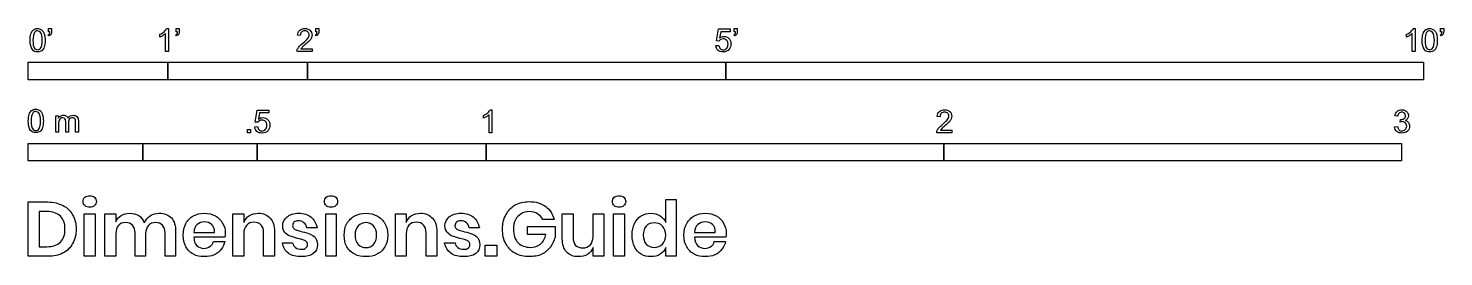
# Model space of a CAD drawing. Header units: millimetres. Extents: x 0 to 183, y -1 to 139.
# Drawn here: x 0.184 to 3.277, y 45.821 to 46.319 of the extents above; entities that cross this region are included whole.
import ezdxf

# ---------------------------------------------------------------- set-up
doc = ezdxf.new("R2010")
doc.units = ezdxf.units.MM
doc.layers.add('N-SYMB', color=7, linetype='Continuous', true_color=0x800040)
doc.layers.add('X-DIMENSIONS.GUIDE', color=7, linetype='Continuous', true_color=0x800080)

msp = doc.modelspace()

# ---------------------------------------------------------------- linework, layer by layer
at = {"layer": 'N-SYMB'}
for points in [[(0.2295, 46.302), (0.2279, 46.3044)], [(0.2285, 46.3113), (0.2285, 46.3185), (0.2352, 46.3185), (0.2352, 46.3128)], [(0.2316, 46.3113), (0.2285, 46.3113)], [(0.472, 46.2996), (0.472, 46.3056)], [(0.4904, 46.2679), (0.4843, 46.2679), (0.4843, 46.3071)], [(0.4864, 46.3182), (0.4904, 46.3182), (0.4904, 46.2679)], [(0.5084, 46.302), (0.5069, 46.3044)], [(0.5075, 46.3113), (0.5075, 46.3185), (0.5142, 46.3185), (0.5142, 46.3128)], [(0.5105, 46.3113), (0.5075, 46.3113)], [(0.7786, 46.3029), (0.7723, 46.3035)], [(0.8132, 46.302), (0.8117, 46.3044)], [(0.8123, 46.3113), (0.8123, 46.3185), (0.819, 46.3185), (0.819, 46.3128)], [(0.8153, 46.3113), (0.8123, 46.3113)], [(1.6933, 46.2908), (1.6876, 46.2914), (1.6924, 46.3173), (1.7174, 46.3173), (1.7174, 46.3113), (1.6972, 46.3113), (1.6945, 46.2978)], [(1.7276, 46.302), (1.7261, 46.3044)], [(1.7267, 46.3113), (1.7267, 46.3185), (1.7334, 46.3185), (1.7334, 46.3128)], [(1.7297, 46.3113), (1.7267, 46.3113)], [(3.1956, 46.2996), (3.1956, 46.3056)], [(3.214, 46.2679), (3.208, 46.2679), (3.208, 46.3071)], [(3.2101, 46.3182), (3.214, 46.3182), (3.214, 46.2679)], [(3.2709, 46.302), (3.2694, 46.3044)], [(3.27, 46.3113), (3.27, 46.3185), (3.2766, 46.3185), (3.2766, 46.3128)], [(3.2733, 46.3113), (3.27, 46.3113)], [(0.8042, 46.2737), (0.8042, 46.2679), (0.7714, 46.2679)], [(0.7798, 46.2737), (0.8042, 46.2737)], [(1.6864, 46.2809), (1.693, 46.2815)], [(0.6859, 46.1139), (0.6798, 46.1145), (0.6847, 46.1404), (0.7097, 46.1404), (0.7097, 46.1344), (0.6898, 46.1344), (0.6871, 46.1208)], [(1.1934, 46.1413), (1.1973, 46.1413), (1.1973, 46.091)], [(0.2446, 46.0921), (0.2446, 46.1283), (0.25, 46.1283), (0.25, 46.1231)], [(0.2506, 46.1108), (0.2506, 46.0921), (0.2446, 46.0921)], [(0.2723, 46.1132), (0.2723, 46.0921), (0.266, 46.0921), (0.266, 46.1156)], [(0.2937, 46.1168), (0.2937, 46.0921), (0.2877, 46.0921), (0.2877, 46.1147)], [(1.1789, 46.1227), (1.1789, 46.1287)], [(1.1973, 46.091), (1.1913, 46.091), (1.1913, 46.1302)], [(2.1762, 46.126), (2.1699, 46.1266)], [(3.1762, 46.1272), (3.1699, 46.1281)], [(3.1816, 46.1145), (3.1822, 46.1199)], [(0.6789, 46.104), (0.6853, 46.1046)], [(2.2018, 46.0967), (2.2018, 46.091), (2.169, 46.091)], [(2.1774, 46.0967), (2.2018, 46.0967)], [(3.1693, 46.104), (3.1756, 46.1049)]]:
    msp.add_lwpolyline(points, dxfattribs=at)
for points in [[(0.1844, 46.2066), (0.1844, 46.2447), (0.4892, 46.2447), (0.4892, 46.2066)], [(0.4892, 46.2066), (0.4892, 46.2447), (0.794, 46.2447), (0.794, 46.2066)], [(0.794, 46.2066), (0.794, 46.2447), (1.7084, 46.2447), (1.7084, 46.2066)], [(1.7084, 46.2066), (1.7084, 46.2447), (3.2324, 46.2447), (3.2324, 46.2066)], [(0.663, 46.091), (0.663, 46.098), (0.6699, 46.098), (0.6699, 46.091)], [(0.1844, 46.0297), (0.1844, 46.0678), (0.4344, 46.0678), (0.4344, 46.0297)], [(0.4344, 46.0297), (0.4344, 46.0678), (0.6844, 46.0678), (0.6844, 46.0297)], [(0.6844, 46.0297), (0.6844, 46.0678), (1.1844, 46.0678), (1.1844, 46.0297)], [(1.1844, 46.0297), (1.1844, 46.0678), (2.1844, 46.0678), (2.1844, 46.0297)], [(2.1844, 46.0297), (2.1844, 46.0678), (3.1844, 46.0678), (3.1844, 46.0297)]]:
    msp.add_lwpolyline(points, close=True, dxfattribs=at)
for points in [[(0.1882, 46.2926), (0.1882, 46.2984), (0.1888, 46.3032), (0.19, 46.3068)], [(0.1933, 46.2722), (0.19, 46.2764), (0.1882, 46.283), (0.1882, 46.2926)], [(0.19, 46.3068), (0.1912, 46.3104), (0.193, 46.3131), (0.1954, 46.3152)], [(0.1978, 46.3095), (0.1957, 46.3065), (0.1945, 46.3008), (0.1945, 46.2926)], [(0.1945, 46.2926), (0.1945, 46.2842), (0.1954, 46.2788), (0.1975, 46.2761)], [(0.1954, 46.3152), (0.1978, 46.317), (0.2008, 46.3182), (0.2045, 46.3182)], [(0.2045, 46.3131), (0.2017, 46.3131), (0.1993, 46.3119), (0.1978, 46.3095)], [(0.2045, 46.3182), (0.2072, 46.3182), (0.2096, 46.3176), (0.2117, 46.3164)], [(0.2117, 46.3089), (0.2099, 46.3116), (0.2075, 46.3131), (0.2045, 46.3131)], [(0.2117, 46.3164), (0.2138, 46.3155), (0.2153, 46.3137), (0.2168, 46.3119)], [(0.2147, 46.2926), (0.2147, 46.3008), (0.2135, 46.3062), (0.2117, 46.3089)], [(0.2117, 46.2761), (0.2135, 46.2788), (0.2147, 46.2842), (0.2147, 46.2926)], [(0.2168, 46.3119), (0.218, 46.3098), (0.2189, 46.3074), (0.2198, 46.3044)], [(0.221, 46.2926), (0.221, 46.2866), (0.2204, 46.2818), (0.2192, 46.2782)], [(0.2198, 46.3044), (0.2204, 46.3014), (0.221, 46.2975), (0.221, 46.2926)], [(0.2279, 46.3044), (0.2292, 46.305), (0.2301, 46.3056), (0.2307, 46.3068)], [(0.234, 46.3062), (0.2331, 46.3044), (0.2316, 46.3029), (0.2295, 46.302)], [(0.2307, 46.3068), (0.2313, 46.308), (0.2316, 46.3095), (0.2316, 46.3113)], [(0.2352, 46.3128), (0.2352, 46.3098), (0.2349, 46.3074), (0.234, 46.3062)], [(0.472, 46.3056), (0.4753, 46.3071), (0.4783, 46.3092), (0.481, 46.3113)], [(0.4783, 46.3029), (0.4759, 46.3014), (0.4738, 46.3002), (0.472, 46.2996)], [(0.4843, 46.3071), (0.4828, 46.3056), (0.4807, 46.3041), (0.4783, 46.3029)], [(0.481, 46.3113), (0.4834, 46.3137), (0.4852, 46.3158), (0.4864, 46.3182)], [(0.5069, 46.3044), (0.5081, 46.305), (0.509, 46.3056), (0.5096, 46.3068)], [(0.513, 46.3062), (0.512, 46.3044), (0.5105, 46.3029), (0.5084, 46.302)], [(0.5096, 46.3068), (0.5102, 46.308), (0.5105, 46.3095), (0.5105, 46.3113)], [(0.5142, 46.3128), (0.5142, 46.3098), (0.5139, 46.3074), (0.513, 46.3062)], [(0.7723, 46.3035), (0.7729, 46.3083), (0.7744, 46.3119), (0.7774, 46.3143)], [(0.7774, 46.3143), (0.7801, 46.3167), (0.784, 46.3182), (0.7885, 46.3182)], [(0.7813, 46.3104), (0.7795, 46.3086), (0.7786, 46.3062), (0.7786, 46.3029)], [(0.7885, 46.3131), (0.7855, 46.3131), (0.7831, 46.3122), (0.7813, 46.3104)], [(0.784, 46.2863), (0.7894, 46.2908), (0.7931, 46.2944), (0.7952, 46.2969)], [(0.7885, 46.3182), (0.7934, 46.3182), (0.7973, 46.3167), (0.8, 46.314)], [(0.7955, 46.3104), (0.7937, 46.3122), (0.7912, 46.3131), (0.7885, 46.3131)], [(0.7991, 46.292), (0.797, 46.2899), (0.794, 46.2872), (0.7894, 46.2833)], [(0.7952, 46.2969), (0.797, 46.2996), (0.7979, 46.302), (0.7979, 46.3044)], [(0.7979, 46.3044), (0.7979, 46.3068), (0.797, 46.3089), (0.7955, 46.3104)], [(0.803, 46.2984), (0.8021, 46.2963), (0.8009, 46.2944), (0.7991, 46.292)], [(0.8, 46.314), (0.803, 46.3113), (0.8042, 46.308), (0.8042, 46.3041)], [(0.8042, 46.3041), (0.8042, 46.3023), (0.8039, 46.3002), (0.803, 46.2984)], [(0.8117, 46.3044), (0.8129, 46.305), (0.8138, 46.3056), (0.8144, 46.3068)], [(0.8178, 46.3062), (0.8168, 46.3044), (0.8153, 46.3029), (0.8132, 46.302)], [(0.8144, 46.3068), (0.815, 46.308), (0.8153, 46.3095), (0.8153, 46.3113)], [(0.819, 46.3128), (0.819, 46.3098), (0.8187, 46.3074), (0.8178, 46.3062)], [(1.6969, 46.2941), (1.6954, 46.2932), (1.6942, 46.292), (1.6933, 46.2908)], [(1.6945, 46.2978), (1.6975, 46.2999), (1.7008, 46.3011), (1.7041, 46.3011)], [(1.7023, 46.2957), (1.7005, 46.2957), (1.6987, 46.2951), (1.6969, 46.2941)], [(1.7102, 46.2926), (1.7081, 46.2944), (1.7056, 46.2957), (1.7023, 46.2957)], [(1.7041, 46.3011), (1.7084, 46.3011), (1.712, 46.2996), (1.715, 46.2966)], [(1.7132, 46.2842), (1.7132, 46.2878), (1.712, 46.2905), (1.7102, 46.2926)], [(1.715, 46.2966), (1.718, 46.2935), (1.7195, 46.2896), (1.7195, 46.2848)], [(1.7261, 46.3044), (1.7273, 46.305), (1.7282, 46.3056), (1.7288, 46.3068)], [(1.7322, 46.3062), (1.7312, 46.3044), (1.7297, 46.3029), (1.7276, 46.302)], [(1.7288, 46.3068), (1.7294, 46.308), (1.7297, 46.3095), (1.7297, 46.3113)], [(1.7334, 46.3128), (1.7334, 46.3098), (1.7331, 46.3074), (1.7322, 46.3062)], [(3.1956, 46.3056), (3.1989, 46.3071), (3.2019, 46.3092), (3.2046, 46.3113)], [(3.2019, 46.3029), (3.1995, 46.3014), (3.1974, 46.3002), (3.1956, 46.2996)], [(3.208, 46.3071), (3.2065, 46.3056), (3.2043, 46.3041), (3.2019, 46.3029)], [(3.2046, 46.3113), (3.2071, 46.3137), (3.2089, 46.3158), (3.2101, 46.3182)], [(3.2296, 46.2926), (3.2296, 46.2984), (3.2302, 46.3032), (3.2315, 46.3068)], [(3.2348, 46.2722), (3.2315, 46.2764), (3.2296, 46.283), (3.2296, 46.2926)], [(3.2315, 46.3068), (3.233, 46.3104), (3.2348, 46.3131), (3.2372, 46.3152)], [(3.2393, 46.3095), (3.2372, 46.3065), (3.236, 46.3008), (3.236, 46.2926)], [(3.236, 46.2926), (3.236, 46.2842), (3.2372, 46.2788), (3.239, 46.2761)], [(3.2372, 46.3152), (3.2393, 46.317), (3.2426, 46.3182), (3.2462, 46.3182)], [(3.2459, 46.3131), (3.2432, 46.3131), (3.2411, 46.3119), (3.2393, 46.3095)], [(3.2531, 46.3089), (3.2513, 46.3116), (3.2489, 46.3131), (3.2459, 46.3131)], [(3.2462, 46.3182), (3.2489, 46.3182), (3.251, 46.3176), (3.2531, 46.3164)], [(3.2531, 46.3164), (3.2552, 46.3155), (3.2568, 46.3137), (3.2583, 46.3119)], [(3.2562, 46.2926), (3.2562, 46.3008), (3.2552, 46.3062), (3.2531, 46.3089)], [(3.2531, 46.2761), (3.2552, 46.2788), (3.2562, 46.2842), (3.2562, 46.2926)], [(3.2583, 46.3119), (3.2595, 46.3098), (3.2607, 46.3074), (3.2613, 46.3044)], [(3.2625, 46.2926), (3.2625, 46.2866), (3.2619, 46.2818), (3.2607, 46.2782)], [(3.2613, 46.3044), (3.2622, 46.3014), (3.2625, 46.2975), (3.2625, 46.2926)], [(3.2694, 46.3044), (3.2706, 46.305), (3.2715, 46.3056), (3.2721, 46.3068)], [(3.2754, 46.3062), (3.2745, 46.3044), (3.273, 46.3029), (3.2709, 46.302)], [(3.2721, 46.3068), (3.2727, 46.308), (3.2733, 46.3095), (3.2733, 46.3113)], [(3.2766, 46.3128), (3.2766, 46.3098), (3.2763, 46.3074), (3.2754, 46.3062)], [(0.2045, 46.2673), (0.1996, 46.2673), (0.196, 46.2685), (0.1933, 46.2722)], [(0.1975, 46.2761), (0.1993, 46.2734), (0.2017, 46.2719), (0.2045, 46.2719)], [(0.2045, 46.2719), (0.2075, 46.2719), (0.2099, 46.2734), (0.2117, 46.2761)], [(0.2138, 46.2697), (0.2114, 46.2679), (0.2084, 46.2673), (0.2045, 46.2673)], [(0.2192, 46.2782), (0.218, 46.2746), (0.2162, 46.2719), (0.2138, 46.2697)], [(0.7714, 46.2679), (0.7711, 46.2691), (0.7714, 46.2707), (0.772, 46.2722)], [(0.772, 46.2722), (0.7729, 46.2743), (0.7741, 46.2767), (0.7759, 46.2788)], [(0.7759, 46.2788), (0.778, 46.2809), (0.7804, 46.2833), (0.784, 46.2863)], [(0.7825, 46.277), (0.7813, 46.2761), (0.7804, 46.2749), (0.7798, 46.2737)], [(0.7894, 46.2833), (0.7858, 46.2803), (0.7834, 46.2782), (0.7825, 46.277)], [(1.6915, 46.2707), (1.6885, 46.2734), (1.687, 46.2767), (1.6864, 46.2809)], [(1.7026, 46.2673), (1.6978, 46.2673), (1.6942, 46.2682), (1.6915, 46.2707)], [(1.693, 46.2815), (1.6933, 46.2782), (1.6945, 46.2761), (1.6963, 46.2743)], [(1.6963, 46.2743), (1.6978, 46.2728), (1.6999, 46.2719), (1.7026, 46.2719)], [(1.7026, 46.2719), (1.7053, 46.2719), (1.7081, 46.2731), (1.7102, 46.2755)], [(1.7156, 46.2731), (1.7126, 46.2688), (1.7081, 46.2673), (1.7026, 46.2673)], [(1.7102, 46.2755), (1.712, 46.2776), (1.7132, 46.2806), (1.7132, 46.2842)], [(1.7195, 46.2848), (1.7195, 46.2803), (1.7183, 46.2764), (1.7156, 46.2731)], [(3.2462, 46.2673), (3.2414, 46.2673), (3.2375, 46.2685), (3.2348, 46.2722)], [(3.239, 46.2761), (3.2408, 46.2734), (3.2432, 46.2719), (3.2462, 46.2719)], [(3.2462, 46.2719), (3.2489, 46.2719), (3.2513, 46.2734), (3.2531, 46.2761)], [(3.2552, 46.2697), (3.2528, 46.2679), (3.2498, 46.2673), (3.2462, 46.2673)], [(3.2607, 46.2782), (3.2595, 46.2746), (3.2577, 46.2719), (3.2552, 46.2697)], [(0.1862, 46.131), (0.1874, 46.1346), (0.1892, 46.1373), (0.1916, 46.1394)], [(0.1916, 46.1394), (0.194, 46.1412), (0.197, 46.1424), (0.2006, 46.1424)], [(0.2006, 46.1373), (0.1979, 46.1373), (0.1955, 46.1361), (0.194, 46.1337)], [(0.2006, 46.1424), (0.2033, 46.1424), (0.2057, 46.1418), (0.2079, 46.1406)], [(0.2079, 46.1331), (0.206, 46.1358), (0.2036, 46.1373), (0.2006, 46.1373)], [(0.2079, 46.1406), (0.21, 46.1397), (0.2115, 46.1379), (0.213, 46.1361)], [(1.188, 46.1344), (1.1904, 46.1368), (1.1922, 46.1389), (1.1934, 46.1413)], [(2.1699, 46.1266), (2.1705, 46.1314), (2.172, 46.135), (2.175, 46.1374)], [(2.175, 46.1374), (2.1777, 46.1398), (2.1816, 46.1413), (2.1862, 46.1413)], [(2.1862, 46.1413), (2.191, 46.1413), (2.1949, 46.1398), (2.1976, 46.1371)], [(2.1976, 46.1371), (2.2006, 46.1344), (2.2018, 46.1311), (2.2018, 46.1272)], [(3.1699, 46.1281), (3.1708, 46.1323), (3.1723, 46.1356), (3.175, 46.1377)], [(3.175, 46.1377), (3.1777, 46.1401), (3.181, 46.1413), (3.185, 46.1413)], [(3.185, 46.1413), (3.1877, 46.1413), (3.1904, 46.1407), (3.1925, 46.1395)], [(3.1925, 46.1395), (3.1949, 46.1383), (3.1967, 46.1365), (3.1979, 46.1347)], [(0.1844, 46.1168), (0.1844, 46.1225), (0.185, 46.1274), (0.1862, 46.131)], [(0.1895, 46.0963), (0.1862, 46.1006), (0.1844, 46.1072), (0.1844, 46.1168)], [(0.194, 46.1337), (0.1919, 46.1307), (0.1907, 46.1249), (0.1907, 46.1168)], [(0.1907, 46.1168), (0.1907, 46.1084), (0.1916, 46.103), (0.1937, 46.1003)], [(0.2109, 46.1168), (0.2109, 46.1249), (0.2097, 46.1304), (0.2079, 46.1331)], [(0.2079, 46.1003), (0.2097, 46.103), (0.2109, 46.1084), (0.2109, 46.1168)], [(0.213, 46.1361), (0.2142, 46.134), (0.2151, 46.1316), (0.216, 46.1286)], [(0.2172, 46.1168), (0.2172, 46.1108), (0.2166, 46.106), (0.2154, 46.1024)], [(0.216, 46.1286), (0.2166, 46.1256), (0.2172, 46.1216), (0.2172, 46.1168)], [(0.25, 46.1231), (0.2512, 46.1249), (0.2527, 46.1265), (0.2545, 46.1274)], [(0.2515, 46.1183), (0.2509, 46.1165), (0.2506, 46.1141), (0.2506, 46.1108)], [(0.2548, 46.1222), (0.2533, 46.1213), (0.2524, 46.1201), (0.2515, 46.1183)], [(0.2545, 46.1274), (0.2563, 46.1286), (0.2585, 46.1292), (0.2609, 46.1292)], [(0.2597, 46.1237), (0.2579, 46.1237), (0.2563, 46.1234), (0.2548, 46.1222)], [(0.2645, 46.1216), (0.2636, 46.1231), (0.2618, 46.1237), (0.2597, 46.1237)], [(0.2609, 46.1292), (0.2636, 46.1292), (0.266, 46.1286), (0.2675, 46.1274)], [(0.266, 46.1156), (0.266, 46.1183), (0.2657, 46.1204), (0.2645, 46.1216)], [(0.2675, 46.1274), (0.2693, 46.1262), (0.2705, 46.1246), (0.2711, 46.1228)], [(0.2711, 46.1228), (0.2741, 46.1271), (0.2777, 46.1292), (0.2826, 46.1292)], [(0.2747, 46.1213), (0.2729, 46.1195), (0.2723, 46.1168), (0.2723, 46.1132)], [(0.281, 46.1237), (0.2786, 46.1237), (0.2765, 46.1228), (0.2747, 46.1213)], [(0.2847, 46.1228), (0.2838, 46.1234), (0.2826, 46.1237), (0.281, 46.1237)], [(0.2826, 46.1292), (0.2862, 46.1292), (0.2889, 46.128), (0.2907, 46.1262)], [(0.2871, 46.1201), (0.2865, 46.1213), (0.2859, 46.1222), (0.2847, 46.1228)], [(0.2877, 46.1147), (0.2877, 46.1174), (0.2874, 46.1189), (0.2871, 46.1201)], [(0.2907, 46.1262), (0.2928, 46.124), (0.2937, 46.121), (0.2937, 46.1168)], [(0.6895, 46.1172), (0.688, 46.1163), (0.6868, 46.1151), (0.6859, 46.1139)], [(0.6871, 46.1208), (0.6901, 46.123), (0.6931, 46.1242), (0.6964, 46.1242)], [(0.6949, 46.1187), (0.6928, 46.1187), (0.691, 46.1181), (0.6895, 46.1172)], [(0.7027, 46.1157), (0.7006, 46.1175), (0.6979, 46.1187), (0.6949, 46.1187)], [(0.6964, 46.1242), (0.7009, 46.1242), (0.7045, 46.1227), (0.7076, 46.1196)], [(0.7024, 46.0986), (0.7045, 46.1007), (0.7054, 46.1037), (0.7054, 46.1073)], [(0.7054, 46.1073), (0.7054, 46.1109), (0.7045, 46.1136), (0.7027, 46.1157)], [(0.7076, 46.1196), (0.7106, 46.1166), (0.7121, 46.1127), (0.7121, 46.1079)], [(0.7121, 46.1079), (0.7121, 46.1034), (0.7109, 46.0995), (0.7082, 46.0961)], [(1.1789, 46.1287), (1.1822, 46.1302), (1.1853, 46.1323), (1.188, 46.1344)], [(1.1853, 46.126), (1.1829, 46.1245), (1.1807, 46.1233), (1.1789, 46.1227)], [(1.1913, 46.1302), (1.1898, 46.1287), (1.1877, 46.1272), (1.1853, 46.126)], [(2.1735, 46.1019), (2.1756, 46.104), (2.178, 46.1064), (2.1816, 46.1094)], [(2.1789, 46.1335), (2.1771, 46.1317), (2.1762, 46.1293), (2.1762, 46.126)], [(2.1862, 46.1362), (2.1832, 46.1362), (2.1807, 46.1353), (2.1789, 46.1335)], [(2.1871, 46.1064), (2.1835, 46.1034), (2.181, 46.1013), (2.1801, 46.1001)], [(2.1816, 46.1094), (2.1871, 46.1139), (2.1907, 46.1175), (2.1928, 46.1199)], [(2.1931, 46.1335), (2.1913, 46.1353), (2.1889, 46.1362), (2.1862, 46.1362)], [(2.1967, 46.1151), (2.1946, 46.113), (2.1916, 46.1103), (2.1871, 46.1064)], [(2.1928, 46.1199), (2.1946, 46.1227), (2.1955, 46.1251), (2.1955, 46.1275)], [(2.1955, 46.1275), (2.1955, 46.1299), (2.1946, 46.132), (2.1931, 46.1335)], [(2.2006, 46.1214), (2.1997, 46.1193), (2.1985, 46.1175), (2.1967, 46.1151)], [(2.2018, 46.1272), (2.2018, 46.1254), (2.2015, 46.1233), (2.2006, 46.1214)], [(3.1792, 46.1338), (3.1777, 46.1323), (3.1765, 46.1302), (3.1762, 46.1272)], [(3.1853, 46.1362), (3.1829, 46.1362), (3.1807, 46.1353), (3.1792, 46.1338)], [(3.1859, 46.1154), (3.1847, 46.1154), (3.1832, 46.1151), (3.1816, 46.1145)], [(3.1822, 46.1199), (3.1826, 46.1199), (3.1829, 46.1199), (3.1832, 46.1199)], [(3.1832, 46.1199), (3.1859, 46.1199), (3.1883, 46.1205), (3.1904, 46.122)], [(3.191, 46.1338), (3.1895, 46.1353), (3.1877, 46.1362), (3.1853, 46.1362)], [(3.1928, 46.1124), (3.191, 46.1142), (3.1886, 46.1154), (3.1859, 46.1154)], [(3.1904, 46.122), (3.1925, 46.1233), (3.1934, 46.1254), (3.1934, 46.1284)], [(3.1934, 46.1284), (3.1934, 46.1305), (3.1925, 46.1323), (3.191, 46.1338)], [(3.1979, 46.1223), (3.1967, 46.1205), (3.1952, 46.119), (3.1928, 46.1181)], [(3.1928, 46.1181), (3.1958, 46.1172), (3.1982, 46.116), (3.1997, 46.1136)], [(3.1958, 46.1055), (3.1958, 46.1085), (3.1946, 46.1106), (3.1928, 46.1124)], [(3.1979, 46.1347), (3.1991, 46.1326), (3.1997, 46.1305), (3.1997, 46.1281)], [(3.1997, 46.1281), (3.1997, 46.126), (3.1991, 46.1242), (3.1979, 46.1223)], [(3.1997, 46.1136), (3.2012, 46.1115), (3.2021, 46.1088), (3.2021, 46.1058)], [(0.2006, 46.0915), (0.1958, 46.0915), (0.1922, 46.0927), (0.1895, 46.0963)], [(0.1937, 46.1003), (0.1955, 46.0975), (0.1979, 46.096), (0.2006, 46.096)], [(0.2006, 46.096), (0.2036, 46.096), (0.206, 46.0975), (0.2079, 46.1003)], [(0.21, 46.0939), (0.2076, 46.0921), (0.2045, 46.0915), (0.2006, 46.0915)], [(0.2154, 46.1024), (0.2142, 46.0987), (0.2124, 46.096), (0.21, 46.0939)], [(0.6838, 46.0937), (0.681, 46.0964), (0.6792, 46.0998), (0.6789, 46.104)], [(0.6949, 46.0904), (0.6904, 46.0904), (0.6868, 46.0913), (0.6838, 46.0937)], [(0.6853, 46.1046), (0.6859, 46.1013), (0.6868, 46.0992), (0.6886, 46.0973)], [(0.6886, 46.0973), (0.6904, 46.0958), (0.6925, 46.0949), (0.6949, 46.0949)], [(0.6949, 46.0949), (0.6979, 46.0949), (0.7003, 46.0961), (0.7024, 46.0986)], [(0.7082, 46.0961), (0.7048, 46.0919), (0.7006, 46.0904), (0.6949, 46.0904)], [(2.169, 46.091), (2.1687, 46.0922), (2.169, 46.0937), (2.1696, 46.0952)], [(2.1696, 46.0952), (2.1705, 46.0973), (2.1717, 46.0998), (2.1735, 46.1019)], [(2.1801, 46.1001), (2.1789, 46.0992), (2.178, 46.098), (2.1774, 46.0967)], [(3.1744, 46.094), (3.1714, 46.0964), (3.1699, 46.1001), (3.1693, 46.104)], [(3.1853, 46.0904), (3.181, 46.0904), (3.1771, 46.0913), (3.1744, 46.094)], [(3.1756, 46.1049), (3.1762, 46.1016), (3.1774, 46.0989), (3.1792, 46.0973)], [(3.1792, 46.0973), (3.1807, 46.0958), (3.1829, 46.0949), (3.1853, 46.0949)], [(3.1853, 46.0949), (3.1883, 46.0949), (3.1907, 46.0961), (3.1928, 46.098)], [(3.1973, 46.0946), (3.1943, 46.0916), (3.1901, 46.0904), (3.1853, 46.0904)], [(3.1928, 46.098), (3.1946, 46.1001), (3.1958, 46.1025), (3.1958, 46.1055)], [(3.2021, 46.1058), (3.2021, 46.1013), (3.2006, 46.0977), (3.1973, 46.0946)]]:
    msp.add_open_spline(points, degree=3, dxfattribs=at)
at = {"layer": 'X-DIMENSIONS.GUIDE'}
for points in [[(0.227, 45.8219), (0.1844, 45.8219), (0.1844, 45.9403), (0.227, 45.9403)], [(1.577, 45.8955), (1.577, 45.9454), (1.6001, 45.9454), (1.6001, 45.8219), (1.577, 45.8219), (1.577, 45.8407)], [(0.2248, 45.9194), (0.2082, 45.9194), (0.2082, 45.8428), (0.2248, 45.8428)], [(0.3757, 45.871), (0.3757, 45.8219), (0.3518, 45.8219), (0.3518, 45.9143), (0.3757, 45.9143), (0.3757, 45.897)], [(0.6551, 45.871), (0.6551, 45.8219), (0.6312, 45.8219), (0.6312, 45.9143), (0.6551, 45.9143), (0.6551, 45.8955)], [(1.0102, 45.871), (1.0102, 45.8219), (0.9864, 45.8219), (0.9864, 45.9143), (1.0102, 45.9143), (1.0102, 45.8955)], [(1.333, 45.902), (1.3084, 45.902)], [(1.351, 45.8602), (1.351, 45.9143), (1.3748, 45.9143), (1.3748, 45.8631)], [(1.442, 45.9143), (1.442, 45.8219), (1.4181, 45.8219), (1.4181, 45.8407)], [(1.4181, 45.8652), (1.4181, 45.9143), (1.442, 45.9143)], [(0.4406, 45.871), (0.4406, 45.8219), (0.4175, 45.8219), (0.4175, 45.8732)], [(0.5063, 45.8753), (0.5063, 45.8219), (0.4832, 45.8219), (0.4832, 45.8732)], [(0.546, 45.8739), (0.5908, 45.8739)], [(0.6139, 45.8638), (0.546, 45.8638)], [(0.7222, 45.8753), (0.7222, 45.8219), (0.6984, 45.8219), (0.6984, 45.8732)], [(0.8153, 45.884), (0.7929, 45.884)], [(1.0767, 45.8753), (1.0767, 45.8219), (1.0536, 45.8219), (1.0536, 45.8732)], [(1.1698, 45.884), (1.1474, 45.884)], [(1.3149, 45.8696), (1.2752, 45.8696), (1.2752, 45.8869), (1.3351, 45.8869), (1.3351, 45.8638)], [(1.6398, 45.8739), (1.6853, 45.8739)], [(1.7084, 45.8638), (1.6398, 45.8638)], [(0.5886, 45.8544), (0.6139, 45.8544)], [(0.7395, 45.8515), (0.7619, 45.8515)], [(1.094, 45.8515), (1.1171, 45.8515)], [(1.6831, 45.8544), (1.7076, 45.8544)]]:
    msp.add_lwpolyline(points, dxfattribs=at)
for points in [[(0.3302, 45.9143), (0.3302, 45.8219), (0.3064, 45.8219), (0.3064, 45.9143)], [(0.8572, 45.9143), (0.8572, 45.8219), (0.8341, 45.8219), (0.8341, 45.9143)], [(1.4867, 45.9143), (1.4867, 45.8219), (1.4629, 45.8219), (1.4629, 45.9143)], [(1.2081, 45.8465), (1.2081, 45.8219), (1.1828, 45.8219), (1.1828, 45.8465)]]:
    msp.add_lwpolyline(points, close=True, dxfattribs=at)
for points in [[(0.3078, 45.9504), (0.3107, 45.9526), (0.3143, 45.954), (0.3186, 45.954)], [(0.3186, 45.954), (0.323, 45.954), (0.3266, 45.9526), (0.3287, 45.9504)], [(0.8348, 45.9504), (0.8377, 45.9526), (0.8413, 45.954), (0.8456, 45.954)], [(0.8456, 45.954), (0.85, 45.954), (0.8536, 45.9526), (0.8565, 45.9504)], [(1.4643, 45.9504), (1.4672, 45.9526), (1.4708, 45.954), (1.4752, 45.954)], [(1.4752, 45.954), (1.4795, 45.954), (1.4831, 45.9526), (1.4853, 45.9504)], [(0.227, 45.9403), (0.2399, 45.9403), (0.2508, 45.9374), (0.2602, 45.9324)], [(0.2602, 45.9324), (0.2695, 45.928), (0.2768, 45.9208), (0.2811, 45.9121)], [(0.3042, 45.941), (0.3042, 45.9446), (0.3049, 45.9482), (0.3078, 45.9504)], [(0.3078, 45.9324), (0.3049, 45.9345), (0.3042, 45.9374), (0.3042, 45.941)], [(0.3186, 45.9288), (0.3143, 45.9288), (0.3107, 45.9295), (0.3078, 45.9324)], [(0.3287, 45.9324), (0.3266, 45.9295), (0.323, 45.9288), (0.3186, 45.9288)], [(0.3287, 45.9504), (0.3316, 45.9482), (0.3331, 45.9446), (0.3331, 45.941)], [(0.3331, 45.941), (0.3331, 45.9374), (0.3316, 45.9345), (0.3287, 45.9324)], [(0.8312, 45.941), (0.8312, 45.9446), (0.8327, 45.9482), (0.8348, 45.9504)], [(0.8348, 45.9324), (0.8327, 45.9345), (0.8312, 45.9374), (0.8312, 45.941)], [(0.8456, 45.9288), (0.8413, 45.9288), (0.8377, 45.9295), (0.8348, 45.9324)], [(0.8565, 45.9324), (0.8536, 45.9295), (0.85, 45.9288), (0.8456, 45.9288)], [(0.8565, 45.9504), (0.8586, 45.9482), (0.8601, 45.9446), (0.8601, 45.941)], [(0.8601, 45.941), (0.8601, 45.9374), (0.8586, 45.9345), (0.8565, 45.9324)], [(1.2276, 45.9121), (1.2326, 45.9215), (1.2391, 45.928), (1.2478, 45.9338)], [(1.2478, 45.9338), (1.2571, 45.9389), (1.2673, 45.941), (1.2788, 45.941)], [(1.2788, 45.941), (1.2932, 45.941), (1.3048, 45.9374), (1.3149, 45.9302)], [(1.3149, 45.9302), (1.3243, 45.9237), (1.3301, 45.9136), (1.333, 45.902)], [(1.4607, 45.941), (1.4607, 45.9446), (1.4615, 45.9482), (1.4643, 45.9504)], [(1.4643, 45.9324), (1.4615, 45.9345), (1.4607, 45.9374), (1.4607, 45.941)], [(1.4752, 45.9288), (1.4708, 45.9288), (1.4672, 45.9295), (1.4643, 45.9324)], [(1.4853, 45.9324), (1.4831, 45.9295), (1.4795, 45.9288), (1.4752, 45.9288)], [(1.4853, 45.9504), (1.4882, 45.9482), (1.4896, 45.9446), (1.4896, 45.941)], [(1.4896, 45.941), (1.4896, 45.9374), (1.4882, 45.9345), (1.4853, 45.9324)], [(0.2544, 45.9093), (0.2472, 45.9158), (0.2378, 45.9194), (0.2248, 45.9194)], [(0.2645, 45.8811), (0.2645, 45.8934), (0.2616, 45.9028), (0.2544, 45.9093)], [(0.2811, 45.9121), (0.2862, 45.9035), (0.289, 45.8927), (0.289, 45.8811)], [(0.3757, 45.897), (0.3778, 45.9028), (0.3814, 45.9078), (0.3872, 45.9107)], [(0.3973, 45.8955), (0.3901, 45.8955), (0.3851, 45.8934), (0.3814, 45.889)], [(0.3872, 45.9107), (0.3923, 45.9143), (0.3988, 45.9158), (0.4053, 45.9158)], [(0.4118, 45.8898), (0.4082, 45.8934), (0.4031, 45.8955), (0.3973, 45.8955)], [(0.4053, 45.9158), (0.4132, 45.9158), (0.4197, 45.9143), (0.4255, 45.9107)], [(0.4175, 45.8732), (0.4175, 45.8804), (0.4154, 45.8854), (0.4118, 45.8898)], [(0.4255, 45.9107), (0.4305, 45.9071), (0.4349, 45.902), (0.4378, 45.8948)], [(0.4378, 45.8948), (0.4406, 45.9013), (0.445, 45.9064), (0.4508, 45.91)], [(0.4623, 45.8955), (0.4558, 45.8955), (0.4508, 45.8934), (0.4471, 45.889)], [(0.4508, 45.91), (0.4565, 45.9143), (0.463, 45.9158), (0.4702, 45.9158)], [(0.4775, 45.8898), (0.4739, 45.8934), (0.4688, 45.8955), (0.4623, 45.8955)], [(0.4702, 45.9158), (0.4811, 45.9158), (0.4905, 45.9121), (0.497, 45.9057)], [(0.4832, 45.8732), (0.4832, 45.8804), (0.4811, 45.8854), (0.4775, 45.8898)], [(0.497, 45.9057), (0.5035, 45.8984), (0.5063, 45.8883), (0.5063, 45.8753)], [(0.5229, 45.8681), (0.5229, 45.8775), (0.5244, 45.8862), (0.5287, 45.8934)], [(0.5287, 45.8934), (0.5323, 45.9006), (0.5381, 45.9064), (0.5453, 45.91)], [(0.5453, 45.91), (0.5518, 45.9136), (0.5598, 45.9158), (0.5691, 45.9158)], [(0.5533, 45.8912), (0.5489, 45.8876), (0.546, 45.8818), (0.546, 45.8739)], [(0.5691, 45.897), (0.5627, 45.897), (0.5576, 45.8948), (0.5533, 45.8912)], [(0.5691, 45.9158), (0.5785, 45.9158), (0.5865, 45.9136), (0.593, 45.91)], [(0.585, 45.8912), (0.5807, 45.8948), (0.5756, 45.897), (0.5691, 45.897)], [(0.5908, 45.8739), (0.5915, 45.8818), (0.5894, 45.8876), (0.585, 45.8912)], [(0.593, 45.91), (0.6002, 45.9064), (0.6052, 45.9006), (0.6089, 45.8941)], [(0.6089, 45.8941), (0.6132, 45.8876), (0.6146, 45.8804), (0.6146, 45.8717)], [(0.6551, 45.8955), (0.6579, 45.902), (0.6616, 45.9071), (0.6673, 45.9107)], [(0.6616, 45.8898), (0.6572, 45.8854), (0.6551, 45.8789), (0.6551, 45.871)], [(0.6774, 45.8963), (0.6709, 45.8963), (0.6652, 45.8941), (0.6616, 45.8898)], [(0.6673, 45.9107), (0.6731, 45.9143), (0.6796, 45.9158), (0.6868, 45.9158)], [(0.6933, 45.8898), (0.689, 45.8941), (0.6839, 45.8963), (0.6774, 45.8963)], [(0.6868, 45.9158), (0.6977, 45.9158), (0.7063, 45.9121), (0.7128, 45.9049)], [(0.6984, 45.8732), (0.6984, 45.8804), (0.6969, 45.8862), (0.6933, 45.8898)], [(0.7128, 45.9049), (0.7193, 45.8984), (0.7222, 45.8883), (0.7222, 45.8753)], [(0.7402, 45.8883), (0.7402, 45.8963), (0.7431, 45.9028), (0.7496, 45.9078)], [(0.7496, 45.9078), (0.7554, 45.9129), (0.7641, 45.9158), (0.7749, 45.9158)], [(0.7648, 45.8963), (0.7626, 45.8941), (0.7619, 45.8919), (0.7619, 45.8883)], [(0.7742, 45.8992), (0.7706, 45.8992), (0.7677, 45.8984), (0.7648, 45.8963)], [(0.7864, 45.8948), (0.7836, 45.8977), (0.7792, 45.8992), (0.7742, 45.8992)], [(0.7749, 45.9158), (0.7864, 45.9158), (0.7951, 45.9129), (0.8023, 45.9071)], [(0.7929, 45.884), (0.7922, 45.889), (0.7901, 45.8927), (0.7864, 45.8948)], [(0.8023, 45.9071), (0.8088, 45.9013), (0.8132, 45.8941), (0.8153, 45.884)], [(0.8745, 45.8681), (0.8745, 45.8775), (0.876, 45.8862), (0.8803, 45.8934)], [(0.8803, 45.8934), (0.8846, 45.9006), (0.8904, 45.9064), (0.8976, 45.91)], [(0.8976, 45.91), (0.9048, 45.9136), (0.9128, 45.9158), (0.9222, 45.9158)], [(0.9222, 45.8955), (0.915, 45.8955), (0.9099, 45.8927), (0.9048, 45.8883)], [(0.9222, 45.9158), (0.9308, 45.9158), (0.9388, 45.9136), (0.946, 45.91)], [(0.9388, 45.8883), (0.9337, 45.8927), (0.9287, 45.8955), (0.9222, 45.8955)], [(0.946, 45.91), (0.9532, 45.9064), (0.959, 45.9006), (0.9633, 45.8934)], [(0.9633, 45.8934), (0.9677, 45.8862), (0.9698, 45.8775), (0.9698, 45.8681)], [(1.0102, 45.8955), (1.0124, 45.902), (1.0167, 45.9071), (1.0218, 45.9107)], [(1.016, 45.8898), (1.0117, 45.8854), (1.0102, 45.8789), (1.0102, 45.871)], [(1.0319, 45.8963), (1.0254, 45.8963), (1.0196, 45.8941), (1.016, 45.8898)], [(1.0218, 45.9107), (1.0276, 45.9143), (1.0341, 45.9158), (1.0413, 45.9158)], [(1.0478, 45.8898), (1.0442, 45.8941), (1.0384, 45.8963), (1.0319, 45.8963)], [(1.0413, 45.9158), (1.0521, 45.9158), (1.0608, 45.9121), (1.0673, 45.9049)], [(1.0536, 45.8732), (1.0536, 45.8804), (1.0514, 45.8862), (1.0478, 45.8898)], [(1.0673, 45.9049), (1.0738, 45.8984), (1.0767, 45.8883), (1.0767, 45.8753)], [(1.0947, 45.8883), (1.0947, 45.8963), (1.0983, 45.9028), (1.1041, 45.9078)], [(1.1041, 45.9078), (1.1106, 45.9129), (1.1185, 45.9158), (1.1294, 45.9158)], [(1.12, 45.8963), (1.1178, 45.8941), (1.1164, 45.8919), (1.1164, 45.8883)], [(1.1294, 45.8992), (1.125, 45.8992), (1.1221, 45.8984), (1.12, 45.8963)], [(1.1294, 45.9158), (1.1409, 45.9158), (1.1503, 45.9129), (1.1568, 45.9071)], [(1.1416, 45.8948), (1.138, 45.8977), (1.1344, 45.8992), (1.1294, 45.8992)], [(1.1474, 45.884), (1.1467, 45.889), (1.1445, 45.8927), (1.1416, 45.8948)], [(1.1568, 45.9071), (1.164, 45.9013), (1.1676, 45.8941), (1.1698, 45.884)], [(1.2203, 45.8811), (1.2203, 45.8927), (1.2225, 45.9028), (1.2276, 45.9121)], [(1.2485, 45.9013), (1.2456, 45.8955), (1.2442, 45.8883), (1.2442, 45.8811)], [(1.2608, 45.9143), (1.2557, 45.9114), (1.2514, 45.9071), (1.2485, 45.9013)], [(1.2788, 45.9194), (1.2723, 45.9194), (1.2658, 45.9179), (1.2608, 45.9143)], [(1.2969, 45.9143), (1.2918, 45.9179), (1.286, 45.9194), (1.2788, 45.9194)], [(1.3084, 45.902), (1.3055, 45.9071), (1.3019, 45.9114), (1.2969, 45.9143)], [(1.5033, 45.8681), (1.5033, 45.8775), (1.5055, 45.8862), (1.5091, 45.8934)], [(1.5091, 45.8934), (1.512, 45.9006), (1.517, 45.9064), (1.5235, 45.91)], [(1.5235, 45.91), (1.53, 45.9136), (1.5365, 45.9158), (1.5445, 45.9158)], [(1.5517, 45.8948), (1.5445, 45.8948), (1.5387, 45.8927), (1.5344, 45.8876)], [(1.5445, 45.9158), (1.5524, 45.9158), (1.5589, 45.9136), (1.5647, 45.91)], [(1.5697, 45.8876), (1.5654, 45.8927), (1.5589, 45.8948), (1.5517, 45.8948)], [(1.5647, 45.91), (1.5705, 45.9064), (1.5741, 45.9013), (1.577, 45.8955)], [(1.6167, 45.8681), (1.6167, 45.8775), (1.6188, 45.8862), (1.6232, 45.8934)], [(1.6232, 45.8934), (1.6268, 45.9006), (1.6326, 45.9064), (1.6391, 45.91)], [(1.6391, 45.91), (1.6463, 45.9136), (1.6542, 45.9158), (1.6636, 45.9158)], [(1.647, 45.8912), (1.6427, 45.8876), (1.6405, 45.8818), (1.6398, 45.8739)], [(1.6636, 45.897), (1.6571, 45.897), (1.6513, 45.8948), (1.647, 45.8912)], [(1.6636, 45.9158), (1.6723, 45.9158), (1.6809, 45.9136), (1.6874, 45.91)], [(1.6795, 45.8912), (1.6751, 45.8948), (1.6694, 45.897), (1.6636, 45.897)], [(1.6853, 45.8739), (1.6853, 45.8818), (1.6838, 45.8876), (1.6795, 45.8912)], [(1.6874, 45.91), (1.6946, 45.9064), (1.6997, 45.9006), (1.7033, 45.8941)], [(1.7033, 45.8941), (1.7069, 45.8876), (1.7091, 45.8804), (1.7091, 45.8717)], [(0.2544, 45.8529), (0.2616, 45.8594), (0.2645, 45.8688), (0.2645, 45.8811)], [(0.289, 45.8811), (0.289, 45.8696), (0.2862, 45.8587), (0.2811, 45.8501)], [(0.3814, 45.889), (0.3771, 45.8847), (0.3757, 45.8789), (0.3757, 45.871)], [(0.4471, 45.889), (0.4428, 45.8847), (0.4406, 45.8789), (0.4406, 45.871)], [(0.5287, 45.8428), (0.5244, 45.8501), (0.5229, 45.858), (0.5229, 45.8681)], [(0.546, 45.8638), (0.546, 45.8551), (0.5482, 45.8493), (0.5525, 45.845)], [(0.6146, 45.8717), (0.6146, 45.8696), (0.6146, 45.8667), (0.6139, 45.8638)], [(0.7446, 45.8739), (0.7417, 45.8775), (0.7402, 45.8825), (0.7402, 45.8883)], [(0.7561, 45.8659), (0.7518, 45.8674), (0.7482, 45.8703), (0.7446, 45.8739)], [(0.7727, 45.8609), (0.7662, 45.8631), (0.7605, 45.8645), (0.7561, 45.8659)], [(0.7619, 45.8883), (0.7619, 45.8862), (0.7626, 45.884), (0.7648, 45.8825)], [(0.7648, 45.8825), (0.7662, 45.8804), (0.7684, 45.8797), (0.7713, 45.8789)], [(0.7713, 45.8789), (0.7742, 45.8775), (0.7778, 45.8768), (0.7828, 45.8753)], [(0.7843, 45.858), (0.7821, 45.8587), (0.7778, 45.8602), (0.7727, 45.8609)], [(0.7828, 45.8753), (0.7901, 45.8739), (0.7958, 45.8724), (0.8002, 45.8703)], [(0.8002, 45.8703), (0.8045, 45.8688), (0.8081, 45.8659), (0.8117, 45.8623)], [(0.8117, 45.8623), (0.8146, 45.8587), (0.816, 45.8537), (0.816, 45.8472)], [(0.8803, 45.8428), (0.876, 45.8501), (0.8745, 45.858), (0.8745, 45.8681)], [(0.9048, 45.8883), (0.9005, 45.8833), (0.8983, 45.8768), (0.8983, 45.8681)], [(0.8983, 45.8681), (0.8983, 45.8594), (0.9005, 45.8522), (0.9048, 45.8479)], [(0.9453, 45.8681), (0.9453, 45.8768), (0.9431, 45.8833), (0.9388, 45.8883)], [(0.9388, 45.8479), (0.9431, 45.8522), (0.9453, 45.8594), (0.9453, 45.8681)], [(0.9698, 45.8681), (0.9698, 45.858), (0.9677, 45.8501), (0.9633, 45.8428)], [(1.0998, 45.8739), (1.0969, 45.8775), (1.0947, 45.8825), (1.0947, 45.8883)], [(1.1106, 45.8659), (1.1063, 45.8674), (1.1027, 45.8703), (1.0998, 45.8739)], [(1.1272, 45.8609), (1.1207, 45.8631), (1.1149, 45.8645), (1.1106, 45.8659)], [(1.1164, 45.8883), (1.1164, 45.8862), (1.1171, 45.884), (1.1193, 45.8825)], [(1.1193, 45.8825), (1.1207, 45.8804), (1.1229, 45.8797), (1.1258, 45.8789)], [(1.1258, 45.8789), (1.1286, 45.8775), (1.1323, 45.8768), (1.1373, 45.8753)], [(1.1395, 45.858), (1.1366, 45.8587), (1.1323, 45.8602), (1.1272, 45.8609)], [(1.1373, 45.8753), (1.1445, 45.8739), (1.1503, 45.8724), (1.1546, 45.8703)], [(1.1546, 45.8703), (1.159, 45.8688), (1.1626, 45.8659), (1.1662, 45.8623)], [(1.1662, 45.8623), (1.1691, 45.8587), (1.1705, 45.8537), (1.1705, 45.8472)], [(1.2276, 45.8493), (1.2225, 45.8587), (1.2203, 45.8688), (1.2203, 45.8811)], [(1.2442, 45.8811), (1.2442, 45.8681), (1.2478, 45.8587), (1.2543, 45.8515)], [(1.3034, 45.8486), (1.3091, 45.8537), (1.3135, 45.8609), (1.3149, 45.8696)], [(1.3351, 45.8638), (1.333, 45.8558), (1.3301, 45.8486), (1.325, 45.8421)], [(1.3604, 45.8313), (1.3539, 45.8378), (1.351, 45.8479), (1.351, 45.8602)], [(1.3748, 45.8631), (1.3748, 45.8558), (1.3763, 45.8501), (1.3799, 45.8457)], [(1.4116, 45.8465), (1.416, 45.8508), (1.4181, 45.8573), (1.4181, 45.8652)], [(1.5091, 45.8428), (1.5055, 45.8501), (1.5033, 45.858), (1.5033, 45.8681)], [(1.5344, 45.8876), (1.53, 45.8833), (1.5279, 45.8761), (1.5279, 45.8681)], [(1.5279, 45.8681), (1.5279, 45.8594), (1.53, 45.8529), (1.5344, 45.8486)], [(1.577, 45.8681), (1.577, 45.8761), (1.5741, 45.8825), (1.5697, 45.8876)], [(1.5697, 45.8486), (1.5741, 45.8537), (1.577, 45.8602), (1.577, 45.8681)], [(1.6232, 45.8428), (1.6188, 45.8501), (1.6167, 45.858), (1.6167, 45.8681)], [(1.6398, 45.8638), (1.6405, 45.8551), (1.6427, 45.8493), (1.647, 45.845)], [(1.7091, 45.8717), (1.7091, 45.8696), (1.7091, 45.8667), (1.7084, 45.8638)], [(0.2248, 45.8428), (0.2378, 45.8428), (0.2472, 45.8457), (0.2544, 45.8529)], [(0.2602, 45.8291), (0.2508, 45.8241), (0.2399, 45.8219), (0.227, 45.8219)], [(0.2811, 45.8501), (0.2768, 45.8407), (0.2695, 45.8342), (0.2602, 45.8291)], [(0.5453, 45.8262), (0.5381, 45.8298), (0.5323, 45.8356), (0.5287, 45.8428)], [(0.5525, 45.845), (0.5569, 45.8414), (0.5619, 45.8392), (0.5677, 45.8392)], [(0.5677, 45.8392), (0.5735, 45.8392), (0.5778, 45.8407), (0.5814, 45.8436)], [(0.5814, 45.8436), (0.585, 45.8457), (0.5879, 45.8493), (0.5886, 45.8544)], [(0.606, 45.8371), (0.6016, 45.832), (0.5966, 45.8277), (0.5901, 45.8248)], [(0.6139, 45.8544), (0.6125, 45.8479), (0.6096, 45.8421), (0.606, 45.8371)], [(0.7525, 45.8284), (0.7453, 45.8342), (0.741, 45.8414), (0.7395, 45.8515)], [(0.7814, 45.8212), (0.7698, 45.8212), (0.7597, 45.8233), (0.7525, 45.8284)], [(0.7619, 45.8515), (0.7626, 45.8472), (0.7648, 45.8436), (0.7684, 45.8407)], [(0.7684, 45.8407), (0.7713, 45.8385), (0.7763, 45.8371), (0.7814, 45.8371)], [(0.7814, 45.8371), (0.7857, 45.8371), (0.7886, 45.8378), (0.7908, 45.84)], [(0.8067, 45.8277), (0.8009, 45.8226), (0.7922, 45.8212), (0.7814, 45.8212)], [(0.7915, 45.8544), (0.7893, 45.8558), (0.7872, 45.8573), (0.7843, 45.858)], [(0.7908, 45.84), (0.7929, 45.8421), (0.7944, 45.8443), (0.7944, 45.8479)], [(0.7944, 45.8479), (0.7944, 45.8501), (0.7929, 45.8522), (0.7915, 45.8544)], [(0.816, 45.8472), (0.816, 45.8392), (0.8132, 45.8327), (0.8067, 45.8277)], [(0.8976, 45.8262), (0.8904, 45.8298), (0.8846, 45.8356), (0.8803, 45.8428)], [(0.9048, 45.8479), (0.9099, 45.8428), (0.915, 45.8407), (0.9222, 45.8407)], [(0.9222, 45.8407), (0.9287, 45.8407), (0.9337, 45.8428), (0.9388, 45.8479)], [(0.9633, 45.8428), (0.959, 45.8356), (0.9532, 45.8298), (0.946, 45.8262)], [(1.1077, 45.8284), (1.1005, 45.8342), (1.0954, 45.8414), (1.094, 45.8515)], [(1.1366, 45.8212), (1.1243, 45.8212), (1.1149, 45.8233), (1.1077, 45.8284)], [(1.1171, 45.8515), (1.1171, 45.8472), (1.1193, 45.8436), (1.1229, 45.8407)], [(1.1229, 45.8407), (1.1265, 45.8385), (1.1308, 45.8371), (1.1366, 45.8371)], [(1.1366, 45.8371), (1.1402, 45.8371), (1.1438, 45.8378), (1.146, 45.84)], [(1.1619, 45.8277), (1.1554, 45.8226), (1.1467, 45.8212), (1.1366, 45.8212)], [(1.146, 45.8544), (1.1445, 45.8558), (1.1416, 45.8573), (1.1395, 45.858)], [(1.1489, 45.8479), (1.1489, 45.8501), (1.1481, 45.8522), (1.146, 45.8544)], [(1.146, 45.84), (1.1481, 45.8421), (1.1489, 45.8443), (1.1489, 45.8479)], [(1.1705, 45.8472), (1.1705, 45.8392), (1.1676, 45.8327), (1.1619, 45.8277)], [(1.2478, 45.8284), (1.2391, 45.8335), (1.2326, 45.8407), (1.2276, 45.8493)], [(1.2788, 45.8212), (1.2673, 45.8212), (1.2571, 45.8233), (1.2478, 45.8284)], [(1.2543, 45.8515), (1.2608, 45.845), (1.2701, 45.8414), (1.2817, 45.8414)], [(1.2817, 45.8414), (1.2896, 45.8414), (1.2969, 45.8436), (1.3034, 45.8486)], [(1.325, 45.8421), (1.32, 45.8356), (1.3142, 45.8306), (1.3062, 45.8262)], [(1.3864, 45.8212), (1.3755, 45.8212), (1.3669, 45.8241), (1.3604, 45.8313)], [(1.3799, 45.8457), (1.3842, 45.8421), (1.3893, 45.84), (1.3958, 45.84)], [(1.3958, 45.84), (1.4023, 45.84), (1.408, 45.8421), (1.4116, 45.8465)], [(1.4181, 45.8407), (1.4153, 45.8342), (1.4116, 45.8291), (1.4059, 45.8255)], [(1.5235, 45.8262), (1.517, 45.8298), (1.512, 45.8356), (1.5091, 45.8428)], [(1.5344, 45.8486), (1.5387, 45.8436), (1.5445, 45.8414), (1.5517, 45.8414)], [(1.5517, 45.8414), (1.5589, 45.8414), (1.5654, 45.8436), (1.5697, 45.8486)], [(1.577, 45.8407), (1.5741, 45.8349), (1.5705, 45.8298), (1.5647, 45.8262)], [(1.6391, 45.8262), (1.6326, 45.8298), (1.6268, 45.8356), (1.6232, 45.8428)], [(1.647, 45.845), (1.6506, 45.8414), (1.6564, 45.8392), (1.6622, 45.8392)], [(1.6622, 45.8392), (1.6679, 45.8392), (1.6723, 45.8407), (1.6759, 45.8436)], [(1.6759, 45.8436), (1.6795, 45.8457), (1.6816, 45.8493), (1.6831, 45.8544)], [(1.6997, 45.8371), (1.6961, 45.832), (1.691, 45.8277), (1.6845, 45.8248)], [(1.7076, 45.8544), (1.7069, 45.8479), (1.704, 45.8421), (1.6997, 45.8371)], [(0.5691, 45.8212), (0.5598, 45.8212), (0.5518, 45.8226), (0.5453, 45.8262)], [(0.5901, 45.8248), (0.5836, 45.8219), (0.5771, 45.8212), (0.5691, 45.8212)], [(0.9222, 45.8212), (0.9128, 45.8212), (0.9048, 45.8226), (0.8976, 45.8262)], [(0.946, 45.8262), (0.9388, 45.8226), (0.9308, 45.8212), (0.9222, 45.8212)], [(1.3062, 45.8262), (1.2983, 45.8226), (1.2889, 45.8212), (1.2788, 45.8212)], [(1.4059, 45.8255), (1.4001, 45.8219), (1.3936, 45.8212), (1.3864, 45.8212)], [(1.5445, 45.8212), (1.5365, 45.8212), (1.53, 45.8226), (1.5235, 45.8262)], [(1.5647, 45.8262), (1.5589, 45.8219), (1.5524, 45.8212), (1.5445, 45.8212)], [(1.6636, 45.8212), (1.6542, 45.8212), (1.6463, 45.8226), (1.6391, 45.8262)], [(1.6845, 45.8248), (1.678, 45.8219), (1.6708, 45.8212), (1.6636, 45.8212)]]:
    msp.add_open_spline(points, degree=3, dxfattribs=at)

doc.saveas('drawing.dxf')
